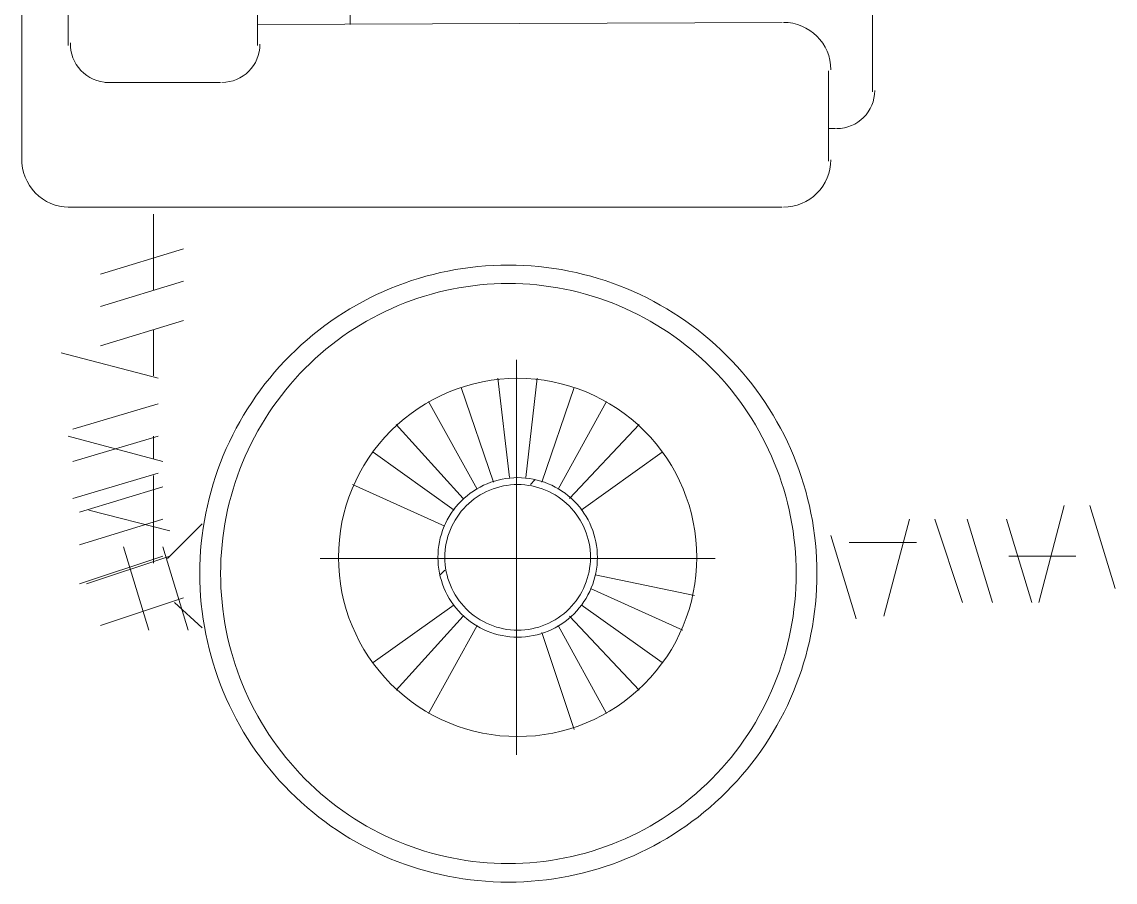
# Model space of a CAD drawing. Header units: millimetres. Extents: x -102235 to 28000, y -9692 to 28742.
# Drawn here: x -80958 to -78956, y 5577 to 7153 of the extents above; entities that cross this region are included whole.
import ezdxf

# ---------------------------------------------------------------- set-up
doc = ezdxf.new("R2010")
doc.units = ezdxf.units.MM
doc.header["$MEASUREMENT"] = 0
doc.layers.add('Drawing & Figure_Pen_No__1', color=7, linetype='Continuous', lineweight=13)
doc.layers.add('Drawing & Figure_Pen_No__141', color=7, linetype='Continuous', lineweight=20)

msp = doc.modelspace()

# ---------------------------------------------------------------- linework, layer by layer
at = {"layer": 'Drawing & Figure_Pen_No__1', "linetype": 'Continuous', "flags": 128}
for points in [[(-79476.5, 7065.4, 0.414185), (-79563.3, 7152.1)], [(-80869.2, 7114.5, 0.201979), (-80850, 7063.8, 0.201978), (-80800.3, 7042.1)], [(-80591.9, 7042.1, 0.414213), (-80522.1, 7112)], [(-79465.8, 6957.4, 0.414213), (-79396, 7027.3)], [(-80958.1, 6902.6, 0.201954), (-80933.6, 6839.9, 0.201954), (-80871.7, 6813.5)], [(-79563.2, 6813.5, 0.414214), (-79476.5, 6900.3)]]:
    msp.add_lwpolyline(points, format="xyb", dxfattribs=at)
for points in [[(-80067, 6707.6, 0.414214), (-80632.2, 6142.5, 0.414214), (-80067, 5577.3, 0.414214), (-79501.9, 6142.5, 0.414214)], [(-80067, 6673.8, 0.199952), (-80439.7, 6518.2, 0.197873), (-80594.1, 6142.5, 0.197873), (-80439.7, 5766.8, 0.199952), (-80067, 5611.2, 0.199952), (-79694.3, 5766.8, 0.197873), (-79540, 6142.5, 0.197873), (-79694.3, 6518.2, 0.199952)], [(-80050.1, 6500.2, 0.414214), (-80378.2, 6172.1, 0.414214), (-80050.1, 5844, 0.414214), (-79722, 6172.1, 0.414214)], [(-80050.1, 6318.2, 0.414214), (-80196.1, 6172.1, 0.414214), (-80050.1, 6026.1, 0.414214), (-79904, 6172.1, 0.414214)], [(-80050.1, 6305.5, 0.414214), (-80183.4, 6172.1, 0.414214), (-80050.1, 6038.8, 0.414214), (-79916.7, 6172.1, 0.414214)]]:
    msp.add_lwpolyline(points, format="xyb", close=True, dxfattribs=at)
at = {"layer": 'Drawing & Figure_Pen_No__141', "linetype": 'Continuous', "flags": 128}
for points in [[(-80958.1, 6898.1), (-80958.1, 10644.6)], [(-80873.5, 7109.8), (-80873.5, 10437.2)], [(-80526.3, 8176.6), (-80526.3, 7109.8)], [(-80357, 7600.9), (-80357, 7147.9)], [(-79400.3, 7304.5), (-79400.3, 7025.1)], [(-80526.3, 7147.9), (-79565.4, 7152.1)], [(-79480.7, 6953.2), (-79480.7, 7063.2)], [(-80805.7, 7042.1), (-80594.1, 7042.1)], [(-79480.7, 6961.6), (-79480.7, 6898.1)], [(-79480.7, 6957.4), (-79468, 6957.4)], [(-80873.5, 6813.5), (-79565.4, 6813.5)], [(-80716.8, 6800.8), (-80716.8, 6661.1)], [(-80661.8, 6737.3), (-80814.2, 6690.7)], [(-80661.8, 6678), (-80814.2, 6631.4)], [(-80661.8, 6606), (-80814.2, 6559.5)], [(-80716.8, 6589.1), (-80716.8, 6504.4)], [(-80708.4, 6500.2), (-80886.2, 6546.8)], [(-80052.2, 6170), (-80052.2, 6534.1)], [(-80064.9, 6318.2), (-80086.1, 6500.2)], [(-80035.3, 6318.2), (-80014.1, 6500.2)], [(-80094.5, 6309.7), (-80153.8, 6483.3)], [(-80005.6, 6309.7), (-79946.4, 6483.3)], [(-80708.4, 6453.6), (-80865, 6407.1)], [(-80124.2, 6297), (-80213.1, 6457.9)], [(-79976, 6297), (-79887.1, 6457.9)], [(-80149.6, 6280.1), (-80272.3, 6415.5)], [(-79954.8, 6280.1), (-79827.8, 6415.5)], [(-80699.9, 6347.8), (-80873.5, 6394.4)], [(-80708.4, 6394.4), (-80865, 6347.8)], [(-80716.8, 6394.4), (-80716.8, 6352)], [(-80166.5, 6258.9), (-80314.7, 6364.7)], [(-79933.7, 6258.9), (-79785.5, 6364.7)], [(-80708.4, 6326.6), (-80865, 6280.1)], [(-80716.8, 6322.4), (-80716.8, 6161.5)], [(-80018.3, 6313.9), (-80026.8, 6305.5)], [(-80699.9, 6301.2), (-80852.3, 6254.7)], [(-80183.4, 6229.3), (-80352.8, 6305.5)], [(-80687.2, 6220.8), (-80835.4, 6258.9)], [(-79048.9, 6267.4), (-79095.5, 6089.6)], [(-79002.3, 6267.4), (-78955.8, 6115)], [(-80699.9, 6242), (-80852.3, 6195.4)], [(-80627.9, 6233.5), (-80691.4, 6170)], [(-79332.5, 6242), (-79379.1, 6064.2)], [(-79286, 6242), (-79235.2, 6089.6)], [(-79226.7, 6242), (-79180.1, 6089.6)], [(-79154.7, 6242), (-79108.2, 6089.6)], [(-79429.9, 6059.9), (-79476.5, 6212.3)], [(-80725.3, 6038.8), (-80771.9, 6191.2)], [(-80653.3, 6038.8), (-80699.9, 6191.2)], [(-79442.6, 6199.6), (-79319.8, 6199.6)], [(-80699.9, 6174.2), (-80852.3, 6123.4)], [(-80687.2, 6174.2), (-80839.6, 6123.4)], [(-80052.2, 6170), (-80412, 6170)], [(-80052.2, 6170), (-79688.1, 6170)], [(-80052.2, 6170), (-80052.2, 5810.2)], [(-79150.5, 6174.2), (-79027.7, 6174.2)], [(-80183.4, 6148.8), (-80191.9, 6140.4)], [(-79908.3, 6140.4), (-79726.2, 6102.3)], [(-79916.7, 6115), (-79747.4, 6038.8)], [(-80661.8, 6098), (-80814.2, 6047.2)], [(-80678.7, 6089.6), (-80627.9, 6043)], [(-80166.5, 6085.3), (-80314.7, 5979.5)], [(-79933.7, 6085.3), (-79785.5, 5979.5)], [(-80149.6, 6064.2), (-80272.3, 5928.7)], [(-80124.2, 6047.2), (-80213.1, 5886.4)], [(-79976, 6047.2), (-79887.1, 5886.4)], [(-79954.8, 6064.2), (-79827.8, 5928.7)], [(-80005.6, 6034.5), (-79946.4, 5856.7)]]:
    msp.add_lwpolyline(points, dxfattribs=at)

doc.saveas('drawing.dxf')
